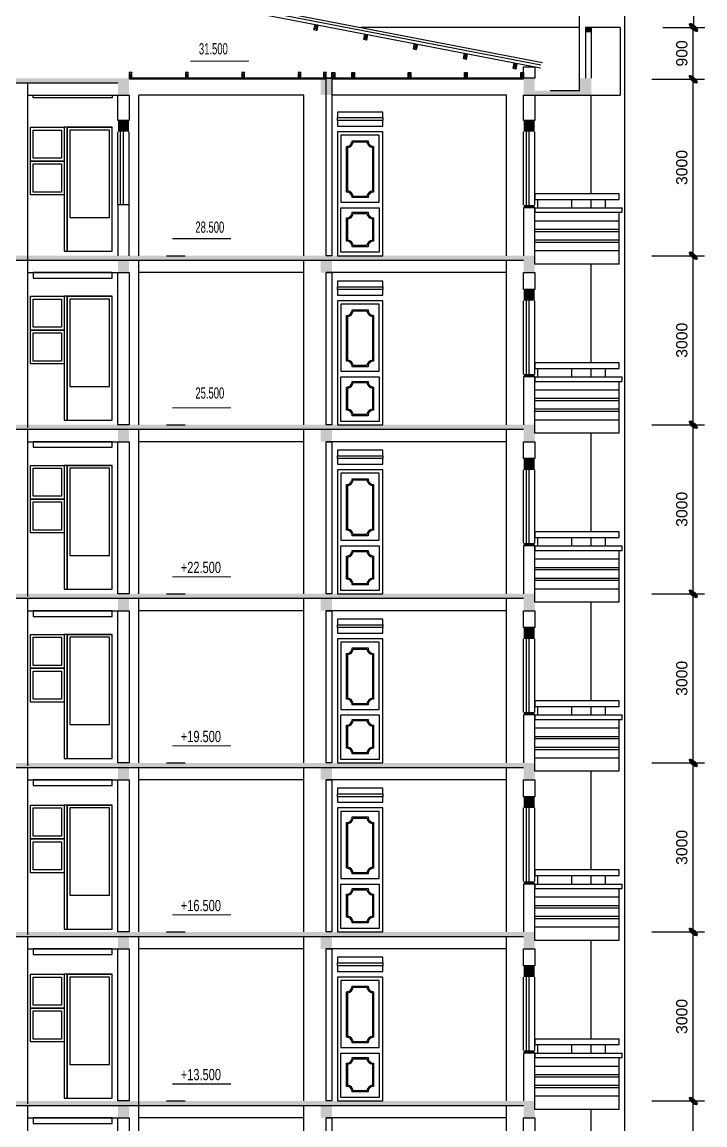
# Model space of a CAD drawing. Extents: x 3511 to 87611, y 1640 to 61040.
# Drawn here: x 19380 to 31500, y 30823 to 50394 of the extents above; entities that cross this region are included whole.
import ezdxf

# ---------------------------------------------------------------- set-up
doc = ezdxf.new("R2010")
doc.units = 0
doc.layers.get('0').update_dxf_attribs({"linetype": 'CONTINUOUS'})
doc.layers.get('DEFPOINTS').update_dxf_attribs({"linetype": 'CONTINUOUS'})
for name, color, linetype in [('BAO', 3, 'CONTINUOUS'), ('CUA', 4, 'CONTINUOUS'), ('DIM', 6, 'CONTINUOUS'), ('MAT_CAT', 5, 'CONTINUOUS'), ('mc1', 7, 'CONTINUOUS'), ('MDUNG', 3, 'CONTINUOUS'), ('NET', 5, 'CONTINUOUS'), ('TEXT', 7, 'CONTINUOUS'), ('TUONG', 35, 'CONTINUOUS')]:
    doc.layers.add(name, color=color, linetype=linetype)
doc.styles.add('DIM', font='VHELVEN.TTF')
doc.styles.add('VNI-HELVE', font='VHELVEN.TTF')
doc.dimstyles.new('DIM100S', dxfattribs={"dimtxt": 200, "dimasz": 130, "dimexe": 200, "dimexo": 0, "dimgap": 100, "dimtad": 1, "dimdec": 0, "dimrnd": 50, "dimzin": 0, "dimdsep": 46, "dimtxsty": 'VNI-HELVE', "dimblk1": 'ARCHTICK', "dimblk2": 'ARCHTICK', "dimsah": 1, "dimcen": 0, "dimclrd": 6, "dimclre": 6, "dimclrt": 6, "dimadec": 0, "dimazin": 0, "dimtfac": 1, "dimtdec": 0, "dimtofl": 0, "dimtmove": 0, "dimatfit": 3, "dimfxl": 0, "dimtolj": 1, "dimtzin": 0, "dimarcsym": 0})

# ---------------------------------------------------------------- blocks, each defined once
blk = doc.blocks.new('_ArchTick')
h = blk.add_hatch(color=256)
edge = h.paths.add_edge_path()
edge.add_ellipse((0, 0), major_axis=(0.5, 0.5), ratio=0.348148, start_angle=0, end_angle=360)
blk.add_ellipse((0, 0), major_axis=(0.5, 0.5), ratio=0.348148)
blk = doc.blocks.new('*D5')
at = {"color": 6, "linetype": 'ByBlock'}
for p, q in [((30555, 34248), (31492, 34248)), ((31292, 31248), (31292, 34248)), ((30555, 31248), (31492, 31248))]:
    blk.add_line(p, q, dxfattribs=at)
at = {"layer": 'DEFPOINTS', "color": 0, "linetype": 'ByBlock'}
for p in [(30555, 34248), (31292, 34248), (30555, 31248)]:
    blk.add_point(p, dxfattribs=at)
at = {"color": 6, "linetype": 'ByBlock', "xscale": 130, "yscale": 130, "zscale": 130}
for p, rotation in [((31292, 34248), 90), ((31292, 31248), 270)]:
    blk.add_blockref('_ArchTick', p, dxfattribs=dict(at, rotation=rotation))
at = {"color": 6, "linetype": 'ByBlock', "insert": (31090, 32748), "char_height": 200, "attachment_point": 5, "rotation": 90, "style": 'VNI-HELVE'}
blk.add_mtext('\\A1;3000', dxfattribs=at)
blk = doc.blocks.new('*D27')
at = {"color": 6, "linetype": 'ByBlock'}
for p, q in [((30555, 31248), (31492, 31248)), ((31292, 28248), (31292, 31248)), ((30555, 28248), (31492, 28248))]:
    blk.add_line(p, q, dxfattribs=at)
at = {"layer": 'DEFPOINTS', "color": 0, "linetype": 'ByBlock'}
for p in [(30555, 31248), (31292, 31248), (30555, 28248)]:
    blk.add_point(p, dxfattribs=at)
at = {"color": 6, "linetype": 'ByBlock', "xscale": 130, "yscale": 130, "zscale": 130}
for p, rotation in [((31292, 31248), 90), ((31292, 28248), 270)]:
    blk.add_blockref('_ArchTick', p, dxfattribs=dict(at, rotation=rotation))
at = {"color": 6, "linetype": 'ByBlock', "insert": (31090, 29748), "char_height": 200, "attachment_point": 5, "rotation": 90, "style": 'VNI-HELVE'}
blk.add_mtext('\\A1;3000', dxfattribs=at)
blk = doc.blocks.new('SB6')
at = {"layer": 'TEXT'}
blk.add_line((-160, 0), (169, 0), dxfattribs=at)
blk.add_lwpolyline([(0, 0, 0, 150, 0), (0, 150, 0, 0, 0), (0, 340, 20, 20, 0)], format="xyseb", dxfattribs=at)
at = {"layer": 'TEXT', "const_width": 20}
blk.add_lwpolyline([(-56, 302), (983, 302)], dxfattribs=at)
at = {"layer": 'TEXT', "color": 7, "style": 'DIM'}
blk.add_attdef('+0.000', (94, 369), '', height=150, dxfattribs=at)
blk = doc.blocks.new('*D31')
at = {"color": 6, "linetype": 'ByBlock'}
for p, q in [((30555, 46248), (31492, 46248)), ((31292, 43248), (31292, 46248)), ((30555, 43248), (31492, 43248))]:
    blk.add_line(p, q, dxfattribs=at)
at = {"layer": 'DEFPOINTS', "color": 0, "linetype": 'ByBlock'}
for p in [(30555, 46248), (31292, 46248), (30555, 43248)]:
    blk.add_point(p, dxfattribs=at)
at = {"color": 6, "linetype": 'ByBlock', "xscale": 130, "yscale": 130, "zscale": 130}
for p, rotation in [((31292, 46248), 90), ((31292, 43248), 270)]:
    blk.add_blockref('_ArchTick', p, dxfattribs=dict(at, rotation=rotation))
at = {"color": 6, "linetype": 'ByBlock', "insert": (31090, 44748), "char_height": 200, "attachment_point": 5, "rotation": 90, "style": 'VNI-HELVE'}
blk.add_mtext('\\A1;3000', dxfattribs=at)
blk = doc.blocks.new('*D32')
at = {"color": 6, "linetype": 'ByBlock'}
for p, q in [((30555, 43248), (31492, 43248)), ((31292, 40248), (31292, 43248)), ((30555, 40248), (31492, 40248))]:
    blk.add_line(p, q, dxfattribs=at)
at = {"layer": 'DEFPOINTS', "color": 0, "linetype": 'ByBlock'}
for p in [(30555, 43248), (31292, 43248), (30555, 40248)]:
    blk.add_point(p, dxfattribs=at)
at = {"color": 6, "linetype": 'ByBlock', "xscale": 130, "yscale": 130, "zscale": 130}
for p, rotation in [((31292, 43248), 90), ((31292, 40248), 270)]:
    blk.add_blockref('_ArchTick', p, dxfattribs=dict(at, rotation=rotation))
at = {"color": 6, "linetype": 'ByBlock', "insert": (31090, 41748), "char_height": 200, "attachment_point": 5, "rotation": 90, "style": 'VNI-HELVE'}
blk.add_mtext('\\A1;3000', dxfattribs=at)
blk = doc.blocks.new('*D33')
at = {"color": 6, "linetype": 'ByBlock'}
for p, q in [((30555, 40248), (31492, 40248)), ((31292, 37248), (31292, 40248)), ((30555, 37248), (31492, 37248))]:
    blk.add_line(p, q, dxfattribs=at)
at = {"layer": 'DEFPOINTS', "color": 0, "linetype": 'ByBlock'}
for p in [(30555, 40248), (31292, 40248), (30555, 37248)]:
    blk.add_point(p, dxfattribs=at)
at = {"color": 6, "linetype": 'ByBlock', "xscale": 130, "yscale": 130, "zscale": 130}
for p, rotation in [((31292, 40248), 90), ((31292, 37248), 270)]:
    blk.add_blockref('_ArchTick', p, dxfattribs=dict(at, rotation=rotation))
at = {"color": 6, "linetype": 'ByBlock', "insert": (31090, 38748), "char_height": 200, "attachment_point": 5, "rotation": 90, "style": 'VNI-HELVE'}
blk.add_mtext('\\A1;3000', dxfattribs=at)
blk = doc.blocks.new('*D34')
at = {"color": 6, "linetype": 'ByBlock'}
for p, q in [((30555, 37248), (31492, 37248)), ((31292, 34248), (31292, 37248)), ((30555, 34248), (31492, 34248))]:
    blk.add_line(p, q, dxfattribs=at)
at = {"layer": 'DEFPOINTS', "color": 0, "linetype": 'ByBlock'}
for p in [(30555, 37248), (31292, 37248), (30555, 34248)]:
    blk.add_point(p, dxfattribs=at)
at = {"color": 6, "linetype": 'ByBlock', "xscale": 130, "yscale": 130, "zscale": 130}
for p, rotation in [((31292, 37248), 90), ((31292, 34248), 270)]:
    blk.add_blockref('_ArchTick', p, dxfattribs=dict(at, rotation=rotation))
at = {"color": 6, "linetype": 'ByBlock', "insert": (31090, 35748), "char_height": 200, "attachment_point": 5, "rotation": 90, "style": 'VNI-HELVE'}
blk.add_mtext('\\A1;3000', dxfattribs=at)
blk = doc.blocks.new('*D35')
at = {"color": 6, "linetype": 'ByBlock'}
for p, q in [((30555, 43248), (31492, 43248)), ((31292, 40248), (31292, 43248)), ((30555, 40248), (31492, 40248))]:
    blk.add_line(p, q, dxfattribs=at)
at = {"layer": 'DEFPOINTS', "color": 0, "linetype": 'ByBlock'}
for p in [(30555, 43248), (31292, 43248), (30555, 40248)]:
    blk.add_point(p, dxfattribs=at)
at = {"color": 6, "linetype": 'ByBlock', "xscale": 130, "yscale": 130, "zscale": 130}
for p, rotation in [((31292, 43248), 90), ((31292, 40248), 270)]:
    blk.add_blockref('_ArchTick', p, dxfattribs=dict(at, rotation=rotation))
at = {"color": 6, "linetype": 'ByBlock', "insert": (31090, 41748), "char_height": 200, "attachment_point": 5, "rotation": 90, "style": 'VNI-HELVE'}
blk.add_mtext('\\A1;3000', dxfattribs=at)
blk = doc.blocks.new('xg')
at = {"layer": 'mc1', "color": 4, "linetype": 'ByBlock'}
for p, q in [((0, 0), (-50, -100)), ((-50, 0), (0, -100))]:
    blk.add_line(p, q, dxfattribs=at)
blk.add_lwpolyline([(-50, -100), (0, -100), (0, 0), (-50, 0)], close=True, dxfattribs=at)
blk = doc.blocks.new('*D168')
at = {"color": 6, "linetype": 'ByBlock'}
for p, q in [((30080, 51198), (31500, 51198)), ((31300, 50298), (31300, 51198)), ((30755, 50298), (31500, 50298))]:
    blk.add_line(p, q, dxfattribs=at)
at = {"layer": 'DEFPOINTS', "color": 0, "linetype": 'ByBlock'}
for p in [(30080, 51198), (31300, 51198), (30755, 50298)]:
    blk.add_point(p, dxfattribs=at)
at = {"color": 6, "linetype": 'ByBlock', "xscale": 130, "yscale": 130, "zscale": 130}
for p, rotation in [((31300, 51198), 90), ((31300, 50298), 270)]:
    blk.add_blockref('_ArchTick', p, dxfattribs=dict(at, rotation=rotation))
at = {"color": 6, "linetype": 'ByBlock', "insert": (31097, 50748), "char_height": 200, "attachment_point": 5, "rotation": 90, "style": 'VNI-HELVE'}
blk.add_mtext('\\A1;900', dxfattribs=at)
blk = doc.blocks.new('*D174')
at = {"color": 6, "linetype": 'ByBlock'}
for p, q in [((30555, 49378), (31492, 49378)), ((31292, 46248), (31292, 49378)), ((30555, 46248), (31492, 46248))]:
    blk.add_line(p, q, dxfattribs=at)
at = {"layer": 'DEFPOINTS', "color": 0, "linetype": 'ByBlock'}
for p in [(30555, 49378), (31292, 49378), (30555, 46248)]:
    blk.add_point(p, dxfattribs=at)
at = {"color": 6, "linetype": 'ByBlock', "xscale": 130, "yscale": 130, "zscale": 130}
for p, rotation in [((31292, 49378), 90), ((31292, 46248), 270)]:
    blk.add_blockref('_ArchTick', p, dxfattribs=dict(at, rotation=rotation))
at = {"color": 6, "linetype": 'ByBlock', "insert": (31090, 47813), "char_height": 200, "attachment_point": 5, "rotation": 90, "style": 'VNI-HELVE'}
blk.add_mtext('\\A1;3000', dxfattribs=at)
blk = doc.blocks.new('*D175')
at = {"color": 6, "linetype": 'ByBlock'}
for p, q in [((30755, 50298), (31492, 50298)), ((31292, 49378), (31292, 50298)), ((30555, 49378), (31492, 49378))]:
    blk.add_line(p, q, dxfattribs=at)
at = {"layer": 'DEFPOINTS', "color": 0, "linetype": 'ByBlock'}
for p in [(30755, 50298), (31292, 50298), (30555, 49378)]:
    blk.add_point(p, dxfattribs=at)
at = {"color": 6, "linetype": 'ByBlock', "xscale": 130, "yscale": 130, "zscale": 130}
for p, rotation in [((31292, 50298), 90), ((31292, 49378), 270)]:
    blk.add_blockref('_ArchTick', p, dxfattribs=dict(at, rotation=rotation))
at = {"color": 6, "linetype": 'ByBlock', "insert": (31090, 49838), "char_height": 200, "attachment_point": 5, "rotation": 90, "style": 'VNI-HELVE'}
blk.add_mtext('\\A1;900', dxfattribs=at)

msp = doc.modelspace()

# ---------------------------------------------------------------- linework, layer by layer
at = {"layer": 'BAO', "color": 3, "linetype": 'Continuous'}
for p, q in [((29480.8, 47098.1), (29480.8, 47248.1)), ((29480.8, 44098.1), (29480.8, 44248.1)), ((29480.8, 41098.1), (29480.8, 41248.1)), ((29480.8, 38098.1), (29480.8, 38248.1)), ((29480.8, 35098.1), (29480.8, 35248.1)), ((29480.8, 32098.1), (29480.8, 32248.1))]:
    msp.add_line(p, q, dxfattribs=at)
msp.add_lwpolyline([(28480.4, 42648.1), (28280.4, 42648.1), (28280.4, 42948.1), (28480.4, 42948.1)], close=True, dxfattribs=at)
at = {"layer": 'CUA', "color": 4, "linetype": 'ByBlock'}
for p, q in [((20180.4, 46328.1), (20180.4, 48528.1)), ((20180.4, 48528.1), (20980.4, 48528.1)), ((20180.4, 43328.1), (20180.4, 45528.1)), ((20180.4, 45528.1), (20980.4, 45528.1))]:
    msp.add_line(p, q, dxfattribs=at)
at = {"layer": 'CUA', "color": 4}
for p, q in [((28530.4, 47246.1), (28530.4, 47098.1)), ((29130.4, 47246.1), (29130.4, 47098.1)), ((29730.4, 47246.1), (29730.4, 47098.1)), ((29980.4, 47248.1), (29980.4, 47348.1)), ((28480.4, 47098.1), (30030.4, 47098.1)), ((28480.4, 47098.1), (28480.4, 47018.1)), ((28480.4, 47018.1), (30030.4, 47018.1)), ((29980.4, 46098.1), (29980.4, 47018.1)), ((30030.4, 47018.1), (30030.4, 47098.1)), ((28480.4, 46868.1), (29980.4, 46868.1)), ((28480.4, 46718.1), (29980.4, 46718.1)), ((28480.4, 46678.1), (29980.4, 46678.1)), ((28480.4, 46528.1), (29980.4, 46528.1)), ((28480.4, 46488.1), (29980.4, 46488.1)), ((28480.4, 46338.1), (29980.4, 46338.1)), ((29980.4, 46098.1), (28480.4, 46098.1)), ((28530.4, 44246.1), (28530.4, 44098.1)), ((29130.4, 44246.1), (29130.4, 44098.1)), ((29730.4, 44246.1), (29730.4, 44098.1)), ((29980.4, 44248.1), (29980.4, 44348.1)), ((28480.4, 44098.1), (30030.4, 44098.1)), ((28480.4, 44098.1), (28480.4, 44018.1)), ((30030.4, 44018.1), (30030.4, 44098.1)), ((28480.4, 44018.1), (30030.4, 44018.1)), ((28480.4, 43868.1), (29980.4, 43868.1)), ((29980.4, 43098.1), (29980.4, 44018.1)), ((28480.4, 43718.1), (29980.4, 43718.1)), ((28480.4, 43678.1), (29980.4, 43678.1)), ((28480.4, 43528.1), (29980.4, 43528.1)), ((28480.4, 43488.1), (29980.4, 43488.1)), ((28480.4, 43338.1), (29980.4, 43338.1)), ((29980.4, 43098.1), (28480.4, 43098.1)), ((29980.4, 41248.1), (29980.4, 41348.1)), ((28530.4, 41246.1), (28530.4, 41098.1)), ((29130.4, 41246.1), (29130.4, 41098.1)), ((29730.4, 41246.1), (29730.4, 41098.1)), ((28480.4, 41098.1), (30030.4, 41098.1)), ((28480.4, 41098.1), (28480.4, 41018.1)), ((28480.4, 40098.1), (28480.4, 41018.1)), ((28480.4, 41018.1), (30030.4, 41018.1)), ((29980.4, 40098.1), (29980.4, 41018.1)), ((30030.4, 41018.1), (30030.4, 41098.1)), ((28480.4, 40868.1), (29980.4, 40868.1)), ((28480.4, 40718.1), (29980.4, 40718.1)), ((28480.4, 40678.1), (29980.4, 40678.1)), ((28480.4, 40528.1), (29980.4, 40528.1)), ((28480.4, 40488.1), (29980.4, 40488.1)), ((28480.4, 40338.1), (29980.4, 40338.1)), ((29980.4, 40098.1), (28480.4, 40098.1)), ((28530.4, 38246.1), (28530.4, 38098.1)), ((29130.4, 38246.1), (29130.4, 38098.1)), ((29730.4, 38246.1), (29730.4, 38098.1)), ((29980.4, 38248.1), (29980.4, 38348.1)), ((28480.4, 38098.1), (30030.4, 38098.1)), ((28480.4, 38098.1), (28480.4, 38018.1)), ((28480.4, 37098.1), (28480.4, 38018.1)), ((28480.4, 38018.1), (30030.4, 38018.1)), ((29980.4, 37098.1), (29980.4, 38018.1)), ((30030.4, 38018.1), (30030.4, 38098.1)), ((28480.4, 37868.1), (29980.4, 37868.1)), ((28480.4, 37718.1), (29980.4, 37718.1)), ((28480.4, 37678.1), (29980.4, 37678.1)), ((28480.4, 37528.1), (29980.4, 37528.1)), ((28480.4, 37488.1), (29980.4, 37488.1)), ((28480.4, 37338.1), (29980.4, 37338.1)), ((29980.4, 37098.1), (28480.4, 37098.1)), ((28530.4, 35246.1), (28530.4, 35098.1)), ((29130.4, 35246.1), (29130.4, 35098.1)), ((29730.4, 35246.1), (29730.4, 35098.1)), ((29980.4, 35248.1), (29980.4, 35348.1)), ((28480.4, 35098.1), (30030.4, 35098.1)), ((28480.4, 35098.1), (28480.4, 35018.1)), ((30030.4, 35018.1), (30030.4, 35098.1)), ((28480.4, 35018.1), (30030.4, 35018.1)), ((28480.4, 34868.1), (29980.4, 34868.1)), ((29980.4, 34098.1), (29980.4, 35018.1)), ((28480.4, 34718.1), (29980.4, 34718.1)), ((28480.4, 34678.1), (29980.4, 34678.1)), ((28480.4, 34528.1), (29980.4, 34528.1)), ((28480.4, 34488.1), (29980.4, 34488.1)), ((28480.4, 34338.1), (29980.4, 34338.1)), ((29980.4, 34098.1), (28480.4, 34098.1)), ((29980.4, 32248.1), (29980.4, 32348.1)), ((28480.4, 32098.1), (28480.4, 32018.1)), ((28480.4, 32098.1), (30030.4, 32098.1)), ((28530.4, 32246.1), (28530.4, 32098.1)), ((29130.4, 32246.1), (29130.4, 32098.1)), ((29730.4, 32246.1), (29730.4, 32098.1)), ((30030.4, 32018.1), (30030.4, 32098.1)), ((28480.4, 32018.1), (30030.4, 32018.1)), ((28480.4, 31098.1), (28480.4, 32018.1)), ((29980.4, 31098.1), (29980.4, 32018.1)), ((28480.4, 31868.1), (29980.4, 31868.1)), ((28480.4, 31718.1), (29980.4, 31718.1)), ((28480.4, 31678.1), (29980.4, 31678.1)), ((28480.4, 31528.1), (29980.4, 31528.1)), ((28480.4, 31488.1), (29980.4, 31488.1)), ((28480.4, 31338.1), (29980.4, 31338.1)), ((29980.4, 31098.1), (28480.4, 31098.1))]:
    msp.add_line(p, q, dxfattribs=at)
at = {"layer": 'CUA', "color": 4, "linetype": 'Continuous'}
msp.add_line((20180.4, 40328.1), (20180.4, 42528.1), dxfattribs=at)
at = {"layer": 'CUA', "color": 4, "linetype": 'ByBlock'}
for points in [[(20980.4, 49048.1), (19580.4, 49048.1), (19580.4, 49098.1), (20980.4, 49098.1)], [(25780.4, 48798.1), (24980.4, 48798.1), (24980.4, 48698.1), (25780.4, 48698.1)], [(25780.4, 48648.1), (24980.4, 48648.1), (24980.4, 48698.1), (25780.4, 48698.1)], [(25780.4, 48648.1), (24980.4, 48648.1), (24980.4, 48548.1), (25780.4, 48548.1)], [(20130.4, 47928.1), (19530.4, 47928.1), (19530.4, 48528.1), (20130.4, 48528.1)], [(20080.4, 47978.1), (19580.4, 47978.1), (19580.4, 48478.1), (20080.4, 48478.1)], [(20130.4, 47328.1), (19530.4, 47328.1), (19530.4, 47928.1), (20130.4, 47928.1)], [(20080.4, 47378.1), (19580.4, 47378.1), (19580.4, 47878.1), (20080.4, 47878.1)], [(20980.4, 45948.1), (19580.4, 45948.1), (19580.4, 45848.1), (20980.4, 45848.1)], [(25780.4, 45798.1), (24980.4, 45798.1), (24980.4, 45698.1), (25780.4, 45698.1)], [(25780.4, 45648.1), (24980.4, 45648.1), (24980.4, 45698.1), (25780.4, 45698.1)], [(25780.4, 45648.1), (24980.4, 45648.1), (24980.4, 45548.1), (25780.4, 45548.1)], [(20130.4, 44928.1), (19530.4, 44928.1), (19530.4, 45528.1), (20130.4, 45528.1)], [(20080.4, 44978.1), (19580.4, 44978.1), (19580.4, 45478.1), (20080.4, 45478.1)], [(20130.4, 44328.1), (19530.4, 44328.1), (19530.4, 44928.1), (20130.4, 44928.1)], [(20080.4, 44378.1), (19580.4, 44378.1), (19580.4, 44878.1), (20080.4, 44878.1)], [(20980.4, 42948.1), (19580.4, 42948.1), (19580.4, 42848.1), (20980.4, 42848.1)], [(25780.4, 42798.1), (24980.4, 42798.1), (24980.4, 42698.1), (25780.4, 42698.1)], [(25780.4, 42648.1), (24980.4, 42648.1), (24980.4, 42698.1), (25780.4, 42698.1)], [(25780.4, 42648.1), (24980.4, 42648.1), (24980.4, 42548.1), (25780.4, 42548.1)]]:
    msp.add_lwpolyline(points, close=True, dxfattribs=at)
at = {"layer": 'CUA', "color": 4}
for points in [[(20180.4, 46328.1), (20180.4, 48528.1), (20130.4, 48528.1), (20130.4, 46328.1), (20180.4, 46328.1)], [(29980.4, 47348.1), (28480.4, 47348.1), (28480.4, 47248.1), (29980.4, 47248.1)], [(20180.4, 43328.1), (20180.4, 45528.1), (20130.4, 45528.1), (20130.4, 43328.1), (20180.4, 43328.1)], [(29980.4, 44348.1), (28480.4, 44348.1), (28480.4, 44248.1), (29980.4, 44248.1)], [(20180.4, 40328.1), (20180.4, 42528.1), (20130.4, 42528.1), (20130.4, 40328.1), (20180.4, 40328.1)], [(29980.4, 41348.1), (28480.4, 41348.1), (28480.4, 41248.1), (29980.4, 41248.1)], [(20180.4, 37328.1), (20180.4, 39528.1), (20130.4, 39528.1), (20130.4, 37328.1), (20180.4, 37328.1)], [(29980.4, 38348.1), (28480.4, 38348.1), (28480.4, 38248.1), (29980.4, 38248.1)], [(20180.4, 34298.1), (20180.4, 36498.1), (20130.4, 36498.1), (20130.4, 34298.1), (20180.4, 34298.1)], [(29980.4, 35348.1), (28480.4, 35348.1), (28480.4, 35248.1), (29980.4, 35248.1)], [(20180.4, 31298.1), (20180.4, 33498.1), (20130.4, 33498.1), (20130.4, 31298.1), (20180.4, 31298.1)], [(29980.4, 32348.1), (28480.4, 32348.1), (28480.4, 32248.1), (29980.4, 32248.1)]]:
    msp.add_lwpolyline(points, dxfattribs=at)
for points in [[(20180.4, 46328.1), (20980.4, 46328.1), (20980.4, 48528.1), (20180.4, 48528.1)], [(20230.4, 46928.1), (20930.4, 46928.1), (20930.4, 48478.1), (20230.4, 48478.1)], [(20180.4, 43328.1), (20980.4, 43328.1), (20980.4, 45528.1), (20180.4, 45528.1)], [(20230.4, 43928.1), (20930.4, 43928.1), (20930.4, 45478.1), (20230.4, 45478.1)], [(20180.4, 40328.1), (20980.4, 40328.1), (20980.4, 42528.1), (20180.4, 42528.1)], [(20230.4, 40928.1), (20930.4, 40928.1), (20930.4, 42478.1), (20230.4, 42478.1)], [(20180.4, 37328.1), (20980.4, 37328.1), (20980.4, 39528.1), (20180.4, 39528.1)], [(20230.4, 37928.1), (20930.4, 37928.1), (20930.4, 39478.1), (20230.4, 39478.1)], [(20180.4, 34298.1), (20980.4, 34298.1), (20980.4, 36498.1), (20180.4, 36498.1)], [(20230.4, 34898.1), (20930.4, 34898.1), (20930.4, 36448.1), (20230.4, 36448.1)], [(20180.4, 31298.1), (20980.4, 31298.1), (20980.4, 33498.1), (20180.4, 33498.1)], [(20230.4, 31898.1), (20930.4, 31898.1), (20930.4, 33448.1), (20230.4, 33448.1)]]:
    msp.add_lwpolyline(points, close=True, dxfattribs=at)
at = {"layer": 'DIM', "color": 4}
for points in [[(25040.4, 47198.1), (25720.4, 47198.1), (25720.4, 48388.1), (25040.4, 48388.1)], [(25040.4, 47098.1), (25720.4, 47098.1), (25720.4, 46308.1), (25040.4, 46308.1)], [(25040.4, 44198.1), (25720.4, 44198.1), (25720.4, 45388.1), (25040.4, 45388.1)], [(25040.4, 44098.1), (25720.4, 44098.1), (25720.4, 43308.1), (25040.4, 43308.1)], [(25040.4, 41198.1), (25720.4, 41198.1), (25720.4, 42388.1), (25040.4, 42388.1)], [(25040.4, 41098.1), (25720.4, 41098.1), (25720.4, 40308.1), (25040.4, 40308.1)], [(25040.4, 38198.1), (25720.4, 38198.1), (25720.4, 39388.1), (25040.4, 39388.1)], [(25040.4, 38098.1), (25720.4, 38098.1), (25720.4, 37308.1), (25040.4, 37308.1)], [(25040.4, 35198.1), (25720.4, 35198.1), (25720.4, 36388.1), (25040.4, 36388.1)], [(25040.4, 35098.1), (25720.4, 35098.1), (25720.4, 34308.1), (25040.4, 34308.1)], [(25040.4, 32198.1), (25720.4, 32198.1), (25720.4, 33388.1), (25040.4, 33388.1)], [(25040.4, 32098.1), (25720.4, 32098.1), (25720.4, 31308.1), (25040.4, 31308.1)]]:
    msp.add_lwpolyline(points, close=True, dxfattribs=at)
at = {"layer": 'DIM', "color": 6}
for points in [[(25240.4, 48288.1), (25520.4, 48288.1, 0.4142136), (25620.4, 48188.1), (25620.4, 47378.1, 0.4142136), (25520.4, 47278.1), (25240.4, 47278.1, 0.4142136), (25140.4, 47378.1), (25140.4, 48188.1, 0.4142136)], [(25258.7, 48268.1), (25502.1, 48268.1, 0.3191977), (25600.4, 48169.8), (25600.4, 47396.4, 0.3191977), (25502.1, 47298.1), (25258.7, 47298.1, 0.3191977), (25160.4, 47396.4), (25160.4, 48169.8, 0.3191977)], [(25240.4, 46408.1, 0.4142136), (25140.4, 46508.1), (25140.4, 46918.1, 0.4142136), (25240.4, 47018.1), (25520.4, 47018.1, 0.4142136), (25620.4, 46918.1), (25620.4, 46508.1, 0.4142136), (25520.4, 46408.1)], [(25258.7, 46428.1, 0.3191977), (25160.4, 46526.4), (25160.4, 46899.8, 0.3191977), (25258.7, 46998.1), (25502.1, 46998.1, 0.3191977), (25600.4, 46899.8), (25600.4, 46526.4, 0.3191977), (25502.1, 46428.1)], [(25240.4, 45288.1), (25520.4, 45288.1, 0.4142136), (25620.4, 45188.1), (25620.4, 44378.1, 0.4142136), (25520.4, 44278.1), (25240.4, 44278.1, 0.4142136), (25140.4, 44378.1), (25140.4, 45188.1, 0.4142136)], [(25258.7, 45268.1), (25502.1, 45268.1, 0.3191977), (25600.4, 45169.8), (25600.4, 44396.4, 0.3191977), (25502.1, 44298.1), (25258.7, 44298.1, 0.3191977), (25160.4, 44396.4), (25160.4, 45169.8, 0.3191977)], [(25240.4, 43408.1, 0.4142136), (25140.4, 43508.1), (25140.4, 43918.1, 0.4142136), (25240.4, 44018.1), (25520.4, 44018.1, 0.4142136), (25620.4, 43918.1), (25620.4, 43508.1, 0.4142136), (25520.4, 43408.1)], [(25258.7, 43428.1, 0.3191977), (25160.4, 43526.4), (25160.4, 43899.8, 0.3191977), (25258.7, 43998.1), (25502.1, 43998.1, 0.3191977), (25600.4, 43899.8), (25600.4, 43526.4, 0.3191977), (25502.1, 43428.1)], [(25240.4, 42288.1), (25520.4, 42288.1, 0.4142136), (25620.4, 42188.1), (25620.4, 41378.1, 0.4142136), (25520.4, 41278.1), (25240.4, 41278.1, 0.4142136), (25140.4, 41378.1), (25140.4, 42188.1, 0.4142136)], [(25258.7, 42268.1), (25502.1, 42268.1, 0.3191977), (25600.4, 42169.8), (25600.4, 41396.4, 0.3191977), (25502.1, 41298.1), (25258.7, 41298.1, 0.3191977), (25160.4, 41396.4), (25160.4, 42169.8, 0.3191977)], [(25240.4, 40408.1, 0.4142136), (25140.4, 40508.1), (25140.4, 40918.1, 0.4142136), (25240.4, 41018.1), (25520.4, 41018.1, 0.4142136), (25620.4, 40918.1), (25620.4, 40508.1, 0.4142136), (25520.4, 40408.1)], [(25258.7, 40428.1, 0.3191977), (25160.4, 40526.4), (25160.4, 40899.8, 0.3191977), (25258.7, 40998.1), (25502.1, 40998.1, 0.3191977), (25600.4, 40899.8), (25600.4, 40526.4, 0.3191977), (25502.1, 40428.1)], [(25240.4, 39288.1), (25520.4, 39288.1, 0.4142136), (25620.4, 39188.1), (25620.4, 38378.1, 0.4142136), (25520.4, 38278.1), (25240.4, 38278.1, 0.4142136), (25140.4, 38378.1), (25140.4, 39188.1, 0.4142136)], [(25258.7, 39268.1), (25502.1, 39268.1, 0.3191977), (25600.4, 39169.8), (25600.4, 38396.4, 0.3191977), (25502.1, 38298.1), (25258.7, 38298.1, 0.3191977), (25160.4, 38396.4), (25160.4, 39169.8, 0.3191977)], [(25240.4, 37408.1, 0.4142136), (25140.4, 37508.1), (25140.4, 37918.1, 0.4142136), (25240.4, 38018.1), (25520.4, 38018.1, 0.4142136), (25620.4, 37918.1), (25620.4, 37508.1, 0.4142136), (25520.4, 37408.1)], [(25258.7, 37428.1, 0.3191977), (25160.4, 37526.4), (25160.4, 37899.8, 0.3191977), (25258.7, 37998.1), (25502.1, 37998.1, 0.3191977), (25600.4, 37899.8), (25600.4, 37526.4, 0.3191977), (25502.1, 37428.1)], [(25240.4, 36288.1), (25520.4, 36288.1, 0.4142136), (25620.4, 36188.1), (25620.4, 35378.1, 0.4142136), (25520.4, 35278.1), (25240.4, 35278.1, 0.4142136), (25140.4, 35378.1), (25140.4, 36188.1, 0.4142136)], [(25258.7, 36268.1), (25502.1, 36268.1, 0.3191977), (25600.4, 36169.8), (25600.4, 35396.4, 0.3191977), (25502.1, 35298.1), (25258.7, 35298.1, 0.3191977), (25160.4, 35396.4), (25160.4, 36169.8, 0.3191977)], [(25240.4, 34408.1, 0.4142136), (25140.4, 34508.1), (25140.4, 34918.1, 0.4142136), (25240.4, 35018.1), (25520.4, 35018.1, 0.4142136), (25620.4, 34918.1), (25620.4, 34508.1, 0.4142136), (25520.4, 34408.1)], [(25258.7, 34428.1, 0.3191977), (25160.4, 34526.4), (25160.4, 34899.8, 0.3191977), (25258.7, 34998.1), (25502.1, 34998.1, 0.3191977), (25600.4, 34899.8), (25600.4, 34526.4, 0.3191977), (25502.1, 34428.1)], [(25240.4, 33288.1), (25520.4, 33288.1, 0.4142136), (25620.4, 33188.1), (25620.4, 32378.1, 0.4142136), (25520.4, 32278.1), (25240.4, 32278.1, 0.4142136), (25140.4, 32378.1), (25140.4, 33188.1, 0.4142136)], [(25258.7, 33268.1), (25502.1, 33268.1, 0.3191977), (25600.4, 33169.8), (25600.4, 32396.4, 0.3191977), (25502.1, 32298.1), (25258.7, 32298.1, 0.3191977), (25160.4, 32396.4), (25160.4, 33169.8, 0.3191977)], [(25240.4, 31408.1, 0.4142136), (25140.4, 31508.1), (25140.4, 31918.1, 0.4142136), (25240.4, 32018.1), (25520.4, 32018.1, 0.4142136), (25620.4, 31918.1), (25620.4, 31508.1, 0.4142136), (25520.4, 31408.1)], [(25258.7, 31428.1, 0.3191977), (25160.4, 31526.4), (25160.4, 31899.8, 0.3191977), (25258.7, 31998.1), (25502.1, 31998.1, 0.3191977), (25600.4, 31899.8), (25600.4, 31526.4, 0.3191977), (25502.1, 31428.1)]]:
    msp.add_lwpolyline(points, format="xyb", close=True, dxfattribs=at)
at = {"layer": 'MAT_CAT', "color": 5, "linetype": 'Continuous'}
for points in [[(29380.3, 50227.2), (29480.3, 50227.2)], [(17280.4, 49318.1), (21080.4, 49318.1)], [(28753.3, 49178.1), (29280.8, 49178.1)], [(28753.3, 49098.1), (29280.8, 49098.1)], [(10080.4, 46168.1), (28280.4, 46168.1)], [(10080.4, 43168.1), (28280.4, 43168.1)], [(10080.4, 40168.1), (28280.4, 40168.1)], [(10080.4, 37168.1), (28280.4, 37168.1)], [(10080.4, 34168.1), (28280.4, 34168.1)], [(10080.4, 31168.1), (28280.4, 31168.1)]]:
    msp.add_lwpolyline(points, dxfattribs=at)
for points in [[(29380.3, 50227.2), (29480.3, 50227.2), (29380.3, 50298.1), (29480.3, 50298.1)], [(28753.3, 49098.1), (29280.8, 49098.1), (28753.3, 49178.1), (29280.8, 49178.1)]]:
    msp.add_solid(points, dxfattribs=at)
at = {"layer": 'mc1', "color": 4, "linetype": 'ByBlock'}
for p, q in [((28618.9, 49673.1), (19180.4, 51499.9)), ((28580.4, 49578.7), (19180.4, 51398.1)), ((21080.4, 47148.1), (21080.4, 48448.1)), ((21130.4, 47148.1), (21130.4, 48448.1)), ((21180.4, 47148.1), (21180.4, 48448.1)), ((28280.4, 47148.1), (28280.4, 48448.1)), ((28330.4, 47148.1), (28330.4, 48448.1)), ((28380.4, 47148.1), (28380.4, 48448.1)), ((28280.4, 44148.1), (28280.4, 45448.1)), ((28330.4, 44148.1), (28330.4, 45448.1)), ((28380.4, 44148.1), (28380.4, 45448.1)), ((20180.4, 42528.1), (20980.4, 42528.1)), ((28280.4, 41148.1), (28280.4, 42448.1)), ((28330.4, 41148.1), (28330.4, 42448.1)), ((28380.4, 41148.1), (28380.4, 42448.1)), ((20180.4, 37328.1), (20180.4, 39528.1)), ((20180.4, 39528.1), (20980.4, 39528.1)), ((28280.4, 38148.1), (28280.4, 39448.1)), ((28330.4, 38148.1), (28330.4, 39448.1)), ((28380.4, 38148.1), (28380.4, 39448.1)), ((20180.4, 34298.1), (20180.4, 36498.1)), ((20180.4, 36498.1), (20980.4, 36498.1)), ((28280.4, 35148.1), (28280.4, 36448.1)), ((28330.4, 35148.1), (28330.4, 36448.1)), ((28380.4, 35148.1), (28380.4, 36448.1)), ((25780.4, 33798.1), (24980.4, 33798.1)), ((24980.4, 33798.1), (24980.4, 33698.1)), ((24980.4, 33698.1), (25780.4, 33698.1)), ((25780.4, 33698.1), (25780.4, 33798.1)), ((20180.4, 31298.1), (20180.4, 33498.1)), ((20180.4, 33498.1), (20980.4, 33498.1)), ((28280.4, 32148.1), (28280.4, 33448.1)), ((28330.4, 32148.1), (28330.4, 33448.1)), ((28380.4, 32148.1), (28380.4, 33448.1))]:
    msp.add_line(p, q, dxfattribs=at)
at = {"layer": 'mc1', "color": 5, "linetype": 'ByBlock'}
msp.add_line((28589.9, 49627.8), (19180.4, 51449), dxfattribs=at)
at = {"layer": 'mc1', "color": 4, "linetype": 'ByBlock'}
for points in [[(20980.4, 42948.1), (19580.4, 42948.1), (19580.4, 42848.1), (20980.4, 42848.1)], [(20130.4, 41928.1), (19530.4, 41928.1), (19530.4, 42528.1), (20130.4, 42528.1)], [(20080.4, 41978.1), (19580.4, 41978.1), (19580.4, 42478.1), (20080.4, 42478.1)], [(20130.4, 41328.1), (19530.4, 41328.1), (19530.4, 41928.1), (20130.4, 41928.1)], [(20080.4, 41378.1), (19580.4, 41378.1), (19580.4, 41878.1), (20080.4, 41878.1)], [(20980.4, 39948.1), (19580.4, 39948.1), (19580.4, 39848.1), (20980.4, 39848.1)], [(25780.4, 39798.1), (24980.4, 39798.1), (24980.4, 39698.1), (25780.4, 39698.1)], [(25780.4, 39648.1), (24980.4, 39648.1), (24980.4, 39698.1), (25780.4, 39698.1)], [(25780.4, 39648.1), (24980.4, 39648.1), (24980.4, 39548.1), (25780.4, 39548.1)], [(20130.4, 38928.1), (19530.4, 38928.1), (19530.4, 39528.1), (20130.4, 39528.1)], [(20080.4, 38978.1), (19580.4, 38978.1), (19580.4, 39478.1), (20080.4, 39478.1)], [(20130.4, 38328.1), (19530.4, 38328.1), (19530.4, 38928.1), (20130.4, 38928.1)], [(20080.4, 38378.1), (19580.4, 38378.1), (19580.4, 38878.1), (20080.4, 38878.1)], [(20980.4, 36948.1), (19580.4, 36948.1), (19580.4, 36848.1), (20980.4, 36848.1)], [(25780.4, 36798.1), (24980.4, 36798.1), (24980.4, 36698.1), (25780.4, 36698.1)], [(25780.4, 36648.1), (24980.4, 36648.1), (24980.4, 36698.1), (25780.4, 36698.1)], [(25780.4, 36648.1), (24980.4, 36648.1), (24980.4, 36548.1), (25780.4, 36548.1)], [(20130.4, 35898.1), (19530.4, 35898.1), (19530.4, 36498.1), (20130.4, 36498.1)], [(20080.4, 35948.1), (19580.4, 35948.1), (19580.4, 36448.1), (20080.4, 36448.1)], [(20130.4, 35298.1), (19530.4, 35298.1), (19530.4, 35898.1), (20130.4, 35898.1)], [(20080.4, 35348.1), (19580.4, 35348.1), (19580.4, 35848.1), (20080.4, 35848.1)], [(20980.4, 33948.1), (19580.4, 33948.1), (19580.4, 33848.1), (20980.4, 33848.1)], [(25780.4, 33648.1), (24980.4, 33648.1), (24980.4, 33698.1), (25780.4, 33698.1)], [(20130.4, 32898.1), (19530.4, 32898.1), (19530.4, 33498.1), (20130.4, 33498.1)], [(25780.4, 33648.1), (24980.4, 33648.1), (24980.4, 33548.1), (25780.4, 33548.1)], [(20080.4, 32948.1), (19580.4, 32948.1), (19580.4, 33448.1), (20080.4, 33448.1)], [(20130.4, 32298.1), (19530.4, 32298.1), (19530.4, 32898.1), (20130.4, 32898.1)], [(20080.4, 32348.1), (19580.4, 32348.1), (19580.4, 32848.1), (20080.4, 32848.1)], [(20980.4, 30948.1), (19580.4, 30948.1), (19580.4, 30848.1), (20980.4, 30848.1)]]:
    msp.add_lwpolyline(points, close=True, dxfattribs=at)
at = {"layer": 'mc1', "color": 5, "linetype": 'ByBlock'}
for points in [[(17280.4, 49318.1), (17280.4, 49398.1), (21080.4, 49318.1), (21080.4, 49398.1)], [(21080.4, 49398.1), (21280.4, 49398.1), (21080.4, 49098.1), (21280.4, 49098.1)], [(24680.4, 49398.1), (24880.4, 49398.1), (24680.4, 49098.1), (24880.4, 49098.1)], [(28480.4, 49398.1), (28280.4, 49398.1), (28480.4, 49098.1), (28280.4, 49098.1)], [(29480.8, 49398.1), (29280.8, 49398.1), (29480.8, 49098.1), (29280.8, 49098.1)], [(29280.8, 49098.1), (29280.8, 49178.1), (28480.4, 49098.1), (28480.4, 49178.1)], [(21280.4, 48648.1), (21080.4, 48648.1), (21280.4, 48448.1), (21080.4, 48448.1)], [(28480.4, 48648.1), (28280.4, 48648.1), (28480.4, 48448.1), (28280.4, 48448.1)], [(17280.4, 46168.1), (17280.4, 46248.1), (21080.4, 46168.1), (21080.4, 46248.1)], [(21080.4, 46248.1), (21280.4, 46248.1), (21080.4, 45948.1), (21280.4, 45948.1)], [(21080.4, 46248.1), (21280.4, 46248.1), (21080.4, 45948.1), (21280.4, 45948.1)], [(28280.4, 46248.1), (21280.4, 46248.1), (28280.4, 46168.1), (21280.4, 46168.1)], [(24680.4, 46248.1), (24880.4, 46248.1), (24680.4, 45948.1), (24880.4, 45948.1)], [(24680.4, 46248.1), (24880.4, 46248.1), (24680.4, 45948.1), (24880.4, 45948.1)], [(28480.4, 46248.1), (28280.4, 46248.1), (28480.4, 45948.1), (28280.4, 45948.1)], [(28280.4, 46248.1), (28480.4, 46248.1), (28280.4, 45948.1), (28480.4, 45948.1)], [(28480.4, 45648.1), (28280.4, 45648.1), (28480.4, 45448.1), (28280.4, 45448.1)], [(17280.4, 43168.1), (17280.4, 43248.1), (21080.4, 43168.1), (21080.4, 43248.1)], [(21080.4, 43248.1), (21280.4, 43248.1), (21080.4, 42948.1), (21280.4, 42948.1)], [(21080.4, 43248.1), (21280.4, 43248.1), (21080.4, 42948.1), (21280.4, 42948.1)], [(28280.4, 43248.1), (21280.4, 43248.1), (28280.4, 43168.1), (21280.4, 43168.1)], [(28280.4, 43248.1), (21280.4, 43248.1), (28280.4, 43168.1), (21280.4, 43168.1)], [(24680.4, 43248.1), (24880.4, 43248.1), (24680.4, 42948.1), (24880.4, 42948.1)], [(24680.4, 43248.1), (24880.4, 43248.1), (24680.4, 42948.1), (24880.4, 42948.1)], [(28480.4, 43248.1), (28280.4, 43248.1), (28480.4, 42948.1), (28280.4, 42948.1)], [(28280.4, 43248.1), (28480.4, 43248.1), (28280.4, 42948.1), (28480.4, 42948.1)], [(28480.4, 42648.1), (28280.4, 42648.1), (28480.4, 42448.1), (28280.4, 42448.1)], [(17280.4, 40168.1), (17280.4, 40248.1), (21080.4, 40168.1), (21080.4, 40248.1)], [(21080.4, 40248.1), (21280.4, 40248.1), (21080.4, 39948.1), (21280.4, 39948.1)], [(21080.4, 40248.1), (21280.4, 40248.1), (21080.4, 39948.1), (21280.4, 39948.1)], [(28280.4, 40248.1), (21280.4, 40248.1), (28280.4, 40168.1), (21280.4, 40168.1)], [(28280.4, 40248.1), (21280.4, 40248.1), (28280.4, 40168.1), (21280.4, 40168.1)], [(24680.4, 40248.1), (24880.4, 40248.1), (24680.4, 39948.1), (24880.4, 39948.1)], [(24680.4, 40248.1), (24880.4, 40248.1), (24680.4, 39948.1), (24880.4, 39948.1)], [(28280.4, 40248.1), (28480.4, 40248.1), (28280.4, 39948.1), (28480.4, 39948.1)], [(28480.4, 40248.1), (28280.4, 40248.1), (28480.4, 39948.1), (28280.4, 39948.1)], [(28480.4, 39648.1), (28280.4, 39648.1), (28480.4, 39448.1), (28280.4, 39448.1)], [(17280.4, 37168.1), (17280.4, 37248.1), (21080.4, 37168.1), (21080.4, 37248.1)], [(21080.4, 37248.1), (21280.4, 37248.1), (21080.4, 36948.1), (21280.4, 36948.1)], [(21080.4, 37248.1), (21280.4, 37248.1), (21080.4, 36948.1), (21280.4, 36948.1)], [(28280.4, 37248.1), (21280.4, 37248.1), (28280.4, 37168.1), (21280.4, 37168.1)], [(28280.4, 37248.1), (21280.4, 37248.1), (28280.4, 37168.1), (21280.4, 37168.1)], [(24680.4, 37248.1), (24880.4, 37248.1), (24680.4, 36948.1), (24880.4, 36948.1)], [(24680.4, 37248.1), (24880.4, 37248.1), (24680.4, 36948.1), (24880.4, 36948.1)], [(28280.4, 37248.1), (28480.4, 37248.1), (28280.4, 36948.1), (28480.4, 36948.1)], [(28480.4, 37248.1), (28280.4, 37248.1), (28480.4, 36948.1), (28280.4, 36948.1)], [(28480.4, 36648.1), (28280.4, 36648.1), (28480.4, 36448.1), (28280.4, 36448.1)], [(17280.4, 34168.1), (17280.4, 34248.1), (21080.4, 34168.1), (21080.4, 34248.1)], [(21080.4, 34248.1), (21280.4, 34248.1), (21080.4, 33948.1), (21280.4, 33948.1)], [(21080.4, 34248.1), (21280.4, 34248.1), (21080.4, 33948.1), (21280.4, 33948.1)], [(28280.4, 34248.1), (21280.4, 34248.1), (28280.4, 34168.1), (21280.4, 34168.1)], [(28280.4, 34248.1), (21280.4, 34248.1), (28280.4, 34168.1), (21280.4, 34168.1)], [(24680.4, 34248.1), (24880.4, 34248.1), (24680.4, 33948.1), (24880.4, 33948.1)], [(24680.4, 34248.1), (24880.4, 34248.1), (24680.4, 33948.1), (24880.4, 33948.1)], [(28280.4, 34248.1), (28480.4, 34248.1), (28280.4, 33948.1), (28480.4, 33948.1)], [(28480.4, 34248.1), (28280.4, 34248.1), (28480.4, 33948.1), (28280.4, 33948.1)], [(28480.4, 33648.1), (28280.4, 33648.1), (28480.4, 33448.1), (28280.4, 33448.1)], [(17280.4, 31168.1), (17280.4, 31248.1), (21080.4, 31168.1), (21080.4, 31248.1)], [(21080.4, 31248.1), (21280.4, 31248.1), (21080.4, 30948.1), (21280.4, 30948.1)], [(21080.4, 31248.1), (21280.4, 31248.1), (21080.4, 30948.1), (21280.4, 30948.1)], [(28280.4, 31248.1), (21280.4, 31248.1), (28280.4, 31168.1), (21280.4, 31168.1)], [(28280.4, 31248.1), (21280.4, 31248.1), (28280.4, 31168.1), (21280.4, 31168.1)], [(24680.4, 31248.1), (24880.4, 31248.1), (24680.4, 30948.1), (24880.4, 30948.1)], [(24680.4, 31248.1), (24880.4, 31248.1), (24680.4, 30948.1), (24880.4, 30948.1)], [(28280.4, 31248.1), (28480.4, 31248.1), (28280.4, 30948.1), (28480.4, 30948.1)], [(28480.4, 31248.1), (28280.4, 31248.1), (28480.4, 30948.1), (28280.4, 30948.1)]]:
    msp.add_solid(points, dxfattribs=at)
at = {"layer": 'mc1', "color": 5, "linetype": 'Continuous'}
msp.add_solid([(28280.4, 46248.1), (21280.4, 46248.1), (28280.4, 46168.1), (21280.4, 46168.1)], dxfattribs=at)
at = {"layer": 'MDUNG', "color": 3, "linetype": 'Continuous'}
msp.add_line((28280.4, 49098.1), (29998, 49098.1), dxfattribs=at)
at = {"layer": 'NET', "color": 5, "linetype": 'Continuous'}
for p, q in [((17280.4, 46168.1), (21080.4, 46168.1)), ((17280.4, 43168.1), (21080.4, 43168.1)), ((17280.4, 40168.1), (21080.4, 40168.1)), ((17280.4, 37168.1), (21080.4, 37168.1)), ((17280.4, 34168.1), (21080.4, 34168.1))]:
    msp.add_line(p, q, dxfattribs=at)
msp.add_lwpolyline([(17280.4, 31168.1), (21080.4, 31168.1)], dxfattribs=at)
for points in [[(28280.4, 47098.1), (28480.4, 47098.1), (28280.4, 47148.1), (28480.4, 47148.1)], [(28280.4, 44098.1), (28480.4, 44098.1), (28280.4, 44148.1), (28480.4, 44148.1)], [(28280.4, 41098.1), (28480.4, 41098.1), (28280.4, 41148.1), (28480.4, 41148.1)], [(28280.4, 38098.1), (28480.4, 38098.1), (28280.4, 38148.1), (28480.4, 38148.1)], [(28280.4, 35098.1), (28480.4, 35098.1), (28280.4, 35148.1), (28480.4, 35148.1)], [(28280.4, 32098.1), (28480.4, 32098.1), (28280.4, 32148.1), (28480.4, 32148.1)]]:
    msp.add_solid(points, dxfattribs=at)
at = {"layer": 'TEXT', "color": 7}
for p, q in [((21944.4, 46248.1), (22273.8, 46248.1)), ((21944.4, 43248.1), (22273.8, 43248.1))]:
    msp.add_line(p, q, dxfattribs=at)
for points in [[(22425.4, 49400.1, 0, 150, 0), (22425.4, 49550.1, 0, 0, 0), (22425.4, 49740.5, 20, 20, 0)], [(22104.3, 46248.1, 0, 150, 0), (22104.3, 46398.1, 0, 0, 0), (22104.3, 46588.5, 20, 20, 0)], [(22104.3, 43248.1, 0, 150, 0), (22104.3, 43398.1, 0, 0, 0), (22104.3, 43588.5, 20, 20, 0)]]:
    msp.add_lwpolyline(points, format="xyseb", dxfattribs=at)
at = {"layer": 'TEXT', "const_width": 20}
msp.add_lwpolyline([(22369.6, 49702), (23408.3, 49702)], dxfattribs=at)
at = {"layer": 'TEXT', "color": 7, "const_width": 20}
for points in [[(22048.5, 46550.1), (23087.2, 46550.1)], [(22048.5, 43550.1), (23087.2, 43550.1)]]:
    msp.add_lwpolyline(points, dxfattribs=at)
at = {"layer": 'TUONG', "color": 3, "linetype": 'ByBlock'}
for p, q in [((29272.2, 49178.1), (29272.2, 51198.1)), ((29272.2, 50298.1), (25390, 50298.1)), ((29380.8, 50298.1), (29380.8, 49398.1)), ((29998, 50298.1), (29380.8, 50298.1)), ((29480.3, 50298.1), (29480.3, 49398.1)), ((29998, 50298.1), (29998, 49098.1)), ((19480.4, 43198.1), (19480.4, 49318.1)), ((19480.4, 49098.1), (21080.4, 49098.1)), ((24380.4, 49098.1), (21452.4, 49098.1)), ((21452.4, 46248.1), (21452.4, 49098.1)), ((24380.4, 46248.1), (24380.4, 49098.1)), ((27980.4, 49098.1), (24880.4, 49098.1)), ((27980.4, 46248.1), (27980.4, 49098.1)), ((21280.4, 47148.1), (21280.4, 48448.1)), ((28480.4, 47148.1), (28480.4, 48448.1)), ((21452.4, 43248.1), (21452.4, 46168.1)), ((24380.4, 43248.1), (24380.4, 46168.1)), ((27980.4, 43248.1), (27980.4, 46168.1)), ((19480.4, 45948.1), (21080.4, 45948.1)), ((24380.4, 45948.1), (21452.4, 45948.1)), ((27980.4, 45948.1), (24780.4, 45948.1)), ((28480.4, 44148.1), (28480.4, 45448.1)), ((19480.4, 40198.1), (19480.4, 43168.1)), ((21452.4, 40248.1), (21452.4, 43168.1)), ((24380.4, 40248.1), (24380.4, 43168.1)), ((27980.4, 40248.1), (27980.4, 43168.1)), ((19480.4, 42948.1), (21080.4, 42948.1)), ((24380.4, 42948.1), (21452.4, 42948.1)), ((27980.4, 42948.1), (24780.4, 42948.1)), ((28480.4, 41148.1), (28480.4, 42448.1)), ((19480.4, 37198.1), (19480.4, 40168.1)), ((21452.4, 37248.1), (21452.4, 40168.1)), ((24380.4, 37248.1), (24380.4, 40168.1)), ((27980.4, 37248.1), (27980.4, 40168.1)), ((19480.4, 39948.1), (21080.4, 39948.1)), ((24380.4, 39948.1), (21452.4, 39948.1)), ((27980.4, 39948.1), (24780.4, 39948.1)), ((28480.4, 38148.1), (28480.4, 39448.1)), ((19480.4, 34198.1), (19480.4, 37168.1)), ((21452.4, 34248.1), (21452.4, 37168.1)), ((24380.4, 34248.1), (24380.4, 37168.1)), ((27980.4, 34248.1), (27980.4, 37168.1)), ((19480.4, 36948.1), (21080.4, 36948.1)), ((24380.4, 36948.1), (21452.4, 36948.1)), ((27980.4, 36948.1), (24780.4, 36948.1)), ((28480.4, 35148.1), (28480.4, 36448.1)), ((19480.4, 31198.1), (19480.4, 34168.1)), ((21452.4, 31168.1), (21452.4, 34168.1)), ((24380.4, 31248.1), (24380.4, 34168.1)), ((27980.4, 31248.1), (27980.4, 34168.1)), ((19480.4, 33948.1), (21080.4, 33948.1)), ((24380.4, 33948.1), (21452.4, 33948.1)), ((27980.4, 33948.1), (24780.4, 33948.1)), ((28480.4, 32148.1), (28480.4, 33448.1)), ((19480.4, 28198.1), (19480.4, 31168.1)), ((21452.4, 28248.1), (21452.4, 31168.1)), ((24380.4, 28248.1), (24380.4, 31168.1)), ((27980.4, 28248.1), (27980.4, 31168.1)), ((19480.4, 30948.1), (21080.4, 30948.1)), ((24380.4, 30948.1), (21452.4, 30948.1)), ((27980.4, 30948.1), (24780.4, 30948.1))]:
    msp.add_line(p, q, dxfattribs=at)
at = {"layer": 'TUONG', "color": 3}
for p, q in [((30080.4, 42948.1), (30080.4, 51198.1)), ((29480.8, 47348.1), (29480.8, 49098.1)), ((28480.4, 46098.1), (28480.4, 47018.1)), ((29480.8, 44348.1), (29480.8, 46098.1)), ((28480.4, 43098.1), (28480.4, 44018.1)), ((29480.8, 41348.1), (29480.8, 43098.1)), ((30080.4, 39948.1), (30080.4, 42948.1)), ((29480.8, 38348.1), (29480.8, 40098.1)), ((30080.4, 36948.1), (30080.4, 39948.1)), ((29480.8, 35348.1), (29480.8, 37098.1)), ((30080.4, 33948.1), (30080.4, 36948.1)), ((28480.4, 34098.1), (28480.4, 35018.1)), ((29480.8, 32348.1), (29480.8, 34098.1)), ((30080.4, 30948.1), (30080.4, 33948.1)), ((29480.8, 29348.1), (29480.8, 31098.1)), ((30080.4, 27948.1), (30080.4, 30948.1))]:
    msp.add_line(p, q, dxfattribs=at)
at = {"layer": 'TUONG', "color": 4, "linetype": 'Continuous'}
for p, q in [((28280.4, 49398.1), (21280.4, 49398.1)), ((24780.4, 49378.1), (21280.4, 49378.1)), ((28280.4, 49378.1), (24880.4, 49378.1))]:
    msp.add_line(p, q, dxfattribs=at)
at = {"layer": 'TUONG', "color": 3, "linetype": 'ByBlock'}
for points in [[(28480.4, 49398.1), (28280.4, 49398.1), (28280.4, 49598.1), (28480.4, 49598.1)], [(24880.4, 46248.1), (24780.4, 46248.1), (24780.4, 49398.1), (24880.4, 49398.1)], [(21280.4, 48648.1), (21080.4, 48648.1), (21080.4, 49098.1), (21280.4, 49098.1)], [(28480.4, 48648.1), (28280.4, 48648.1), (28280.4, 49098.1), (28480.4, 49098.1)], [(21280.4, 43248.1), (21080.4, 43248.1), (21080.4, 45948.1), (21280.4, 45948.1)], [(24880.4, 43248.1), (24780.4, 43248.1), (24780.4, 45948.1), (24880.4, 45948.1)], [(28480.4, 45648.1), (28280.4, 45648.1), (28280.4, 45948.1), (28480.4, 45948.1)], [(21280.4, 40248.1), (21080.4, 40248.1), (21080.4, 42948.1), (21280.4, 42948.1)], [(24880.4, 40248.1), (24780.4, 40248.1), (24780.4, 42948.1), (24880.4, 42948.1)], [(28480.4, 42648.1), (28280.4, 42648.1), (28280.4, 42948.1), (28480.4, 42948.1)], [(21280.4, 37248.1), (21080.4, 37248.1), (21080.4, 39948.1), (21280.4, 39948.1)], [(24880.4, 37248.1), (24780.4, 37248.1), (24780.4, 39948.1), (24880.4, 39948.1)], [(28480.4, 39648.1), (28280.4, 39648.1), (28280.4, 39948.1), (28480.4, 39948.1)], [(21280.4, 34248.1), (21080.4, 34248.1), (21080.4, 36948.1), (21280.4, 36948.1)], [(24880.4, 34248.1), (24780.4, 34248.1), (24780.4, 36948.1), (24880.4, 36948.1)], [(28480.4, 36648.1), (28280.4, 36648.1), (28280.4, 36948.1), (28480.4, 36948.1)], [(21280.4, 31248.1), (21080.4, 31248.1), (21080.4, 33948.1), (21280.4, 33948.1)], [(24880.4, 31248.1), (24780.4, 31248.1), (24780.4, 33948.1), (24880.4, 33948.1)], [(28480.4, 33648.1), (28280.4, 33648.1), (28280.4, 33948.1), (28480.4, 33948.1)], [(21280.4, 28248.1), (21080.4, 28248.1), (21080.4, 30948.1), (21280.4, 30948.1)], [(24880.4, 28248.1), (24780.4, 28248.1), (24780.4, 30948.1), (24880.4, 30948.1)], [(28480.4, 30648.1), (28280.4, 30648.1), (28280.4, 30948.1), (28480.4, 30948.1)]]:
    msp.add_lwpolyline(points, close=True, dxfattribs=at)
at = {"layer": 'TUONG', "color": 3}
for points in [[(24980.4, 46248.1), (25780.4, 46248.1), (25780.4, 48448.1), (24980.4, 48448.1)], [(24980.4, 43248.1), (25780.4, 43248.1), (25780.4, 45448.1), (24980.4, 45448.1)], [(24980.4, 40248.1), (25780.4, 40248.1), (25780.4, 42448.1), (24980.4, 42448.1)], [(24980.4, 37248.1), (25780.4, 37248.1), (25780.4, 39448.1), (24980.4, 39448.1)], [(24980.4, 34248.1), (25780.4, 34248.1), (25780.4, 36448.1), (24980.4, 36448.1)], [(24980.4, 31248.1), (25780.4, 31248.1), (25780.4, 33448.1), (24980.4, 33448.1)]]:
    msp.add_lwpolyline(points, close=True, dxfattribs=at)
at = {"layer": 'TUONG', "color": 3, "linetype": 'ByBlock'}
for points in [[(21280.4, 46248.1), (21280.4, 47148.1), (21080.4, 47148.1), (21080.4, 46248.1)], [(28480.4, 46248.1), (28480.4, 47098.1), (28280.4, 47098.1), (28280.4, 46248.1)], [(28480.4, 43248.1), (28480.4, 44098.1), (28280.4, 44098.1), (28280.4, 43248.1)], [(28480.4, 40248.1), (28480.4, 41098.1), (28280.4, 41098.1), (28280.4, 40248.1)], [(28480.4, 37248.1), (28480.4, 38098.1), (28280.4, 38098.1), (28280.4, 37248.1)], [(28480.4, 34248.1), (28480.4, 35098.1), (28280.4, 35098.1), (28280.4, 34248.1)], [(28480.4, 31248.1), (28480.4, 32098.1), (28280.4, 32098.1), (28280.4, 31248.1)]]:
    msp.add_lwpolyline(points, dxfattribs=at)

# ---------------------------------------------------------------- block references
at = {"layer": 'mc1', "color": 4, "linetype": 'ByBlock', "xscale": -1, "rotation": 349.0459373566014}
for p in [(24580.2, 50353), (25463.8, 50181.9), (26347.4, 50010.9), (27231, 49839.9), (28114.6, 49668.9)]:
    msp.add_blockref('xg', p, dxfattribs=at)
at = {"layer": 'mc1', "color": 4, "linetype": 'ByBlock'}
for p in [(21330.4, 49498.1), (22330.4, 49498.1), (23330.4, 49498.1), (24330.4, 49498.1), (24780.4, 49498.1)]:
    msp.add_blockref('xg', p, dxfattribs=at)
at = {"layer": 'mc1', "color": 4, "linetype": 'ByBlock', "xscale": -1}
for p in [(24880.4, 49498.1), (25230.4, 49498.1), (26230.4, 49498.1), (27230.4, 49498.1), (28230.4, 49498.1)]:
    msp.add_blockref('xg', p, dxfattribs=at)
at = {"layer": 'TEXT', "color": 7, "linetype": 'ByBlock'}
ref = msp.add_blockref('SB6', (22104.3, 40248.1), dxfattribs=at)
ref.add_attrib('+0.000', '+22.500', (22198.1, 40616.8), dxfattribs={"color": 7, "height": 200, "style": 'DIM', "width": 0.7})
ref = msp.add_blockref('SB6', (22104.3, 37248.1), dxfattribs=at)
ref.add_attrib('+0.000', '+19.500', (22198.1, 37616.8), dxfattribs={"color": 7, "height": 200, "style": 'DIM', "width": 0.7})
ref = msp.add_blockref('SB6', (22104.3, 34248.1), dxfattribs=at)
ref.add_attrib('+0.000', '+16.500', (22198.1, 34616.8), dxfattribs={"color": 7, "height": 200, "style": 'DIM', "width": 0.7})
ref = msp.add_blockref('SB6', (22104.3, 31248.1), dxfattribs=at)
ref.add_attrib('+0.000', '+13.500', (22198.1, 31616.8), dxfattribs={"color": 7, "height": 200, "style": 'DIM', "width": 0.7})

# ---------------------------------------------------------------- texts
at = {"layer": 'TEXT', "color": 7, "style": 'DIM', "width": 0.6}
for tag, p in [('31.500', (22519.2, 49820.2)), ('28.500', (22456.2, 46654.7)), ('25.500', (22456.3, 43711.8))]:
    msp.add_attdef(tag, p, '', height=200, dxfattribs=at)

# ---------------------------------------------------------------- dimensions: what is measured, and where the dimension line sits
at = {"layer": 'DIM', "color": 6, "linetype": 'Continuous'}
for base, p1, p2, picture, middle in [((31299.9, 51198.1), (30754.7, 50298.1), (30080.4, 51198.1), '*D168', (31097.1, 50748.1)), ((31292.5, 50298.1), (30554.7, 49377.8), (30754.7, 50298.1), '*D175', (31089.7, 49837.9))]:
    dim = msp.add_linear_dim(base=base, p1=p1, p2=p2, angle=90, dimstyle='DIM100S', dxfattribs=at)
    dim.commit()
    dim.dimension.update_dxf_attribs({"geometry": picture, "text_midpoint": middle})
dim = msp.add_linear_dim(base=(31292.5, 49377.8), p1=(30554.7, 46248.1), p2=(30554.7, 49377.8), angle=90, text='3000', dimstyle='DIM100S', dxfattribs=at)
dim.commit()
dim.dimension.update_dxf_attribs({"geometry": '*D174', "text_midpoint": (31089.7, 47812.9)})
at = {"layer": 'DIM', "color": 6, "linetype": 'ByBlock'}
for base, p1, p2, picture, middle in [((31292.5, 46248.1), (30554.7, 43248.1), (30554.7, 46248.1), '*D31', (31089.7, 44748.1)), ((31292.5, 43248.1), (30554.7, 40248.1), (30554.7, 43248.1), '*D32', (31089.7, 41748.1)), ((31292.5, 43248.1), (30554.7, 40248.1), (30554.7, 43248.1), '*D35', (31089.7, 41748.1)), ((31292.5, 40248.1), (30554.7, 37248.1), (30554.7, 40248.1), '*D33', (31089.7, 38748.1)), ((31292.5, 37248.1), (30554.7, 34248.1), (30554.7, 37248.1), '*D34', (31089.7, 35748.1)), ((31292.5, 34248.1), (30554.7, 31248.1), (30554.7, 34248.1), '*D5', (31089.7, 32748.1)), ((31292.5, 31248.1), (30554.7, 28248.1), (30554.7, 31248.1), '*D27', (31089.7, 29748.1))]:
    dim = msp.add_linear_dim(base=base, p1=p1, p2=p2, angle=90, dimstyle='DIM100S', dxfattribs=at)
    dim.commit()
    dim.dimension.update_dxf_attribs({"geometry": picture, "text_midpoint": middle})

doc.saveas('drawing.dxf')
